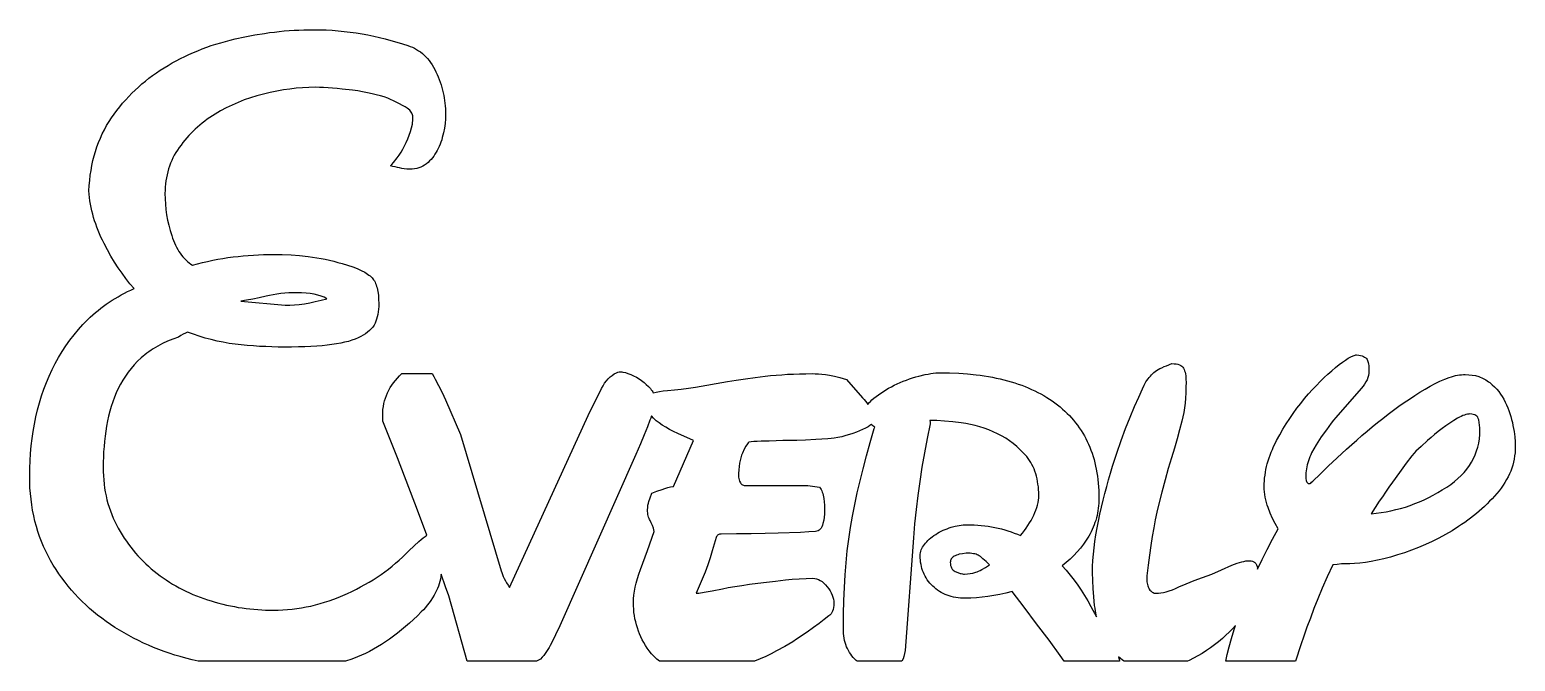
# Model space of a CAD drawing. Extents: x 0 to 157, y 22 to 89.
import ezdxf

# ---------------------------------------------------------------- set-up
doc = ezdxf.new("R2010")
doc.units = 0
doc.layers.add('CAMADA_1', color=18, linetype='CONTINUOUS')

msp = doc.modelspace()

# ---------------------------------------------------------------- linework, layer by layer
at = {"layer": 'CAMADA_1'}
for points in [[(17.79, 21.8), (17.15, 21.96), (16.5, 22.12), (15.91, 22.29), (15.33, 22.46), (14.75, 22.65), (14.19, 22.85), (13.63, 23.05), (13.08, 23.27), (12.54, 23.5), (12.01, 23.73), (11.49, 23.98), (10.98, 24.24), (10.47, 24.51), (9.97, 24.79), (9.49, 25.08), (9.01, 25.38), (8.54, 25.69), (8.07, 26.01), (7.62, 26.34), (7.18, 26.68), (6.75, 27.03), (6.33, 27.39), (5.93, 27.75), (5.53, 28.13), (5.15, 28.52), (4.78, 28.92), (4.41, 29.33), (4.07, 29.74), (3.73, 30.17), (3.4, 30.61), (3.08, 31.05), (2.78, 31.51), (2.49, 31.97), (2.21, 32.45), (1.94, 32.93), (1.69, 33.43), (1.46, 33.93), (1.24, 34.45), (1.04, 34.97), (0.86, 35.51), (0.7, 36.05), (0.55, 36.61), (0.42, 37.17), (0.31, 37.75), (0.22, 38.33), (0.14, 38.93), (0.08, 39.53), (0.03, 40.14), (0.01, 40.77), (0, 41.4), (0.01, 42.2), (0.04, 42.98), (0.09, 43.77), (0.17, 44.55), (0.26, 45.32), (0.37, 46.09), (0.51, 46.86), (0.66, 47.63), (0.84, 48.38), (1.04, 49.12), (1.26, 49.85), (1.5, 50.56), (1.76, 51.26), (2.05, 51.94), (2.36, 52.61), (2.69, 53.27), (3.04, 53.91), (3.42, 54.54), (3.82, 55.14), (4.24, 55.73), (4.68, 56.3), (5.14, 56.85), (5.63, 57.39), (6.13, 57.9), (6.39, 58.16), (6.66, 58.4), (6.94, 58.64), (7.22, 58.87), (7.5, 59.1), (7.79, 59.32), (8.09, 59.53), (8.39, 59.74), (8.7, 59.94), (9.02, 60.13), (9.34, 60.32), (9.66, 60.5), (10, 60.68), (10.34, 60.85), (10.68, 61.01), (11.03, 61.17), (10.59, 61.69), (10.17, 62.23), (9.76, 62.79), (9.35, 63.38), (8.96, 63.98), (8.58, 64.61), (8.21, 65.26), (7.85, 65.93), (7.68, 66.28), (7.52, 66.62), (7.37, 66.96), (7.22, 67.31), (7.09, 67.65), (6.97, 68), (6.85, 68.35), (6.75, 68.69), (6.66, 69.04), (6.57, 69.39), (6.5, 69.74), (6.43, 70.09), (6.37, 70.44), (6.33, 70.79), (6.29, 71.14), (6.26, 71.49), (6.29, 72.05), (6.34, 72.6), (6.4, 73.14), (6.48, 73.66), (6.57, 74.18), (6.68, 74.69), (6.81, 75.19), (6.95, 75.67), (7.11, 76.15), (7.28, 76.62), (7.47, 77.08), (7.67, 77.52), (7.89, 77.96), (8.13, 78.39), (8.38, 78.81), (8.65, 79.21), (8.93, 79.61), (9.22, 80), (9.51, 80.38), (9.82, 80.75), (10.14, 81.12), (10.46, 81.47), (10.8, 81.81), (11.14, 82.15), (11.49, 82.47), (11.85, 82.79), (12.22, 83.1), (12.6, 83.4), (12.99, 83.69), (13.39, 83.97), (13.79, 84.25), (14.21, 84.51), (14.63, 84.76), (15.06, 85.01), (15.49, 85.25), (15.93, 85.48), (16.38, 85.7), (16.83, 85.91), (17.29, 86.11), (17.76, 86.31), (18.23, 86.49), (18.71, 86.67), (19.19, 86.84), (19.68, 87), (20.18, 87.15), (20.68, 87.29), (21.19, 87.43), (21.71, 87.55), (22.74, 87.78), (23.78, 87.98), (24.82, 88.14), (25.34, 88.22), (25.85, 88.28), (26.37, 88.34), (26.89, 88.39), (27.41, 88.43), (27.93, 88.46), (28.45, 88.49), (28.96, 88.51), (29.48, 88.52), (30, 88.52), (30.66, 88.52), (31.31, 88.5), (31.96, 88.46), (32.6, 88.41), (33.24, 88.35), (33.87, 88.28), (34.5, 88.19), (35.12, 88.08), (35.74, 87.97), (36.35, 87.84), (36.96, 87.7), (37.57, 87.55), (38.17, 87.39), (38.78, 87.22), (39.38, 87.04), (39.97, 86.85), (40.21, 86.76), (40.44, 86.67), (40.67, 86.56), (40.88, 86.44), (41.09, 86.31), (41.3, 86.17), (41.49, 86.01), (41.68, 85.84), (41.86, 85.66), (42.04, 85.47), (42.2, 85.27), (42.36, 85.05), (42.52, 84.82), (42.66, 84.58), (42.8, 84.33), (42.93, 84.07), (43.05, 83.8), (43.17, 83.53), (43.27, 83.25), (43.37, 82.98), (43.46, 82.7), (43.55, 82.43), (43.62, 82.15), (43.69, 81.87), (43.75, 81.59), (43.8, 81.31), (43.84, 81.03), (43.88, 80.75), (43.91, 80.47), (43.93, 80.18), (43.94, 79.9), (43.94, 79.61), (43.93, 79.12), (43.89, 78.63), (43.82, 78.13), (43.72, 77.63), (43.66, 77.38), (43.6, 77.13), (43.53, 76.89), (43.45, 76.66), (43.36, 76.43), (43.27, 76.2), (43.17, 75.99), (43.06, 75.77), (42.95, 75.57), (42.82, 75.37), (42.69, 75.18), (42.55, 75), (42.41, 74.83), (42.25, 74.66), (42.09, 74.51), (41.91, 74.36), (41.73, 74.23), (41.54, 74.11), (41.33, 74.01), (41.12, 73.93), (40.89, 73.87), (40.66, 73.82), (40.41, 73.8), (40.15, 73.79), (39.85, 73.8), (39.58, 73.82), (39.32, 73.86), (39.09, 73.92), (38.86, 73.98), (38.63, 74.04), (38.38, 74.09), (38.12, 74.14), (38.26, 74.29), (38.43, 74.48), (38.83, 74.98), (39.04, 75.27), (39.24, 75.59), (39.44, 75.91), (39.62, 76.26), (39.79, 76.62), (39.95, 76.99), (40.1, 77.37), (40.24, 77.76), (40.35, 78.15), (40.44, 78.53), (40.46, 78.72), (40.49, 78.9), (40.5, 79.08), (40.5, 79.26), (40.5, 79.35), (40.48, 79.44), (40.45, 79.53), (40.41, 79.62), (40.36, 79.72), (40.3, 79.81), (40.23, 79.91), (40.15, 80.01), (40.04, 80.12), (39.87, 80.24), (39.66, 80.37), (39.4, 80.53), (39.09, 80.69), (38.73, 80.88), (37.85, 81.29), (37.47, 81.42), (37.06, 81.54), (36.62, 81.65), (36.17, 81.76), (35.69, 81.86), (35.18, 81.96), (34.66, 82.05), (34.1, 82.13), (33.02, 82.26), (32.5, 82.31), (32, 82.36), (31.52, 82.39), (31.05, 82.42), (30.61, 82.43), (30.18, 82.44), (29.51, 82.42), (28.84, 82.39), (28.17, 82.34), (27.49, 82.26), (26.8, 82.16), (26.11, 82.04), (25.41, 81.89), (24.71, 81.73), (24.01, 81.54), (23.33, 81.33), (22.66, 81.1), (22.02, 80.85), (21.38, 80.57), (20.77, 80.27), (20.17, 79.95), (19.59, 79.61), (19.31, 79.43), (19.03, 79.25), (18.76, 79.06), (18.49, 78.86), (18.23, 78.66), (17.98, 78.45), (17.73, 78.24), (17.49, 78.02), (17.26, 77.8), (17.03, 77.57), (16.81, 77.34), (16.59, 77.1), (16.39, 76.85), (16.18, 76.6), (15.99, 76.34), (15.79, 76.08), (15.61, 75.81), (15.44, 75.54), (15.28, 75.27), (15.14, 74.98), (15, 74.7), (14.88, 74.41), (14.77, 74.11), (14.67, 73.81), (14.58, 73.5), (14.51, 73.19), (14.44, 72.88), (14.39, 72.56), (14.35, 72.23), (14.32, 71.9), (14.3, 71.57), (14.29, 71.23), (14.31, 70.66), (14.34, 70.09), (14.39, 69.53), (14.47, 68.97), (14.57, 68.41), (14.69, 67.86), (14.84, 67.32), (15, 66.77), (15.09, 66.51), (15.19, 66.25), (15.29, 66), (15.4, 65.77), (15.52, 65.54), (15.64, 65.32), (15.77, 65.11), (15.91, 64.91), (16.05, 64.72), (16.19, 64.54), (16.35, 64.36), (16.51, 64.2), (16.67, 64.05), (16.84, 63.9), (17.02, 63.77), (17.21, 63.64), (17.74, 63.79), (18.27, 63.93), (18.8, 64.05), (19.34, 64.17), (19.87, 64.27), (20.41, 64.37), (20.95, 64.45), (21.49, 64.52), (22.03, 64.58), (22.56, 64.64), (23.1, 64.68), (23.64, 64.72), (24.17, 64.75), (24.7, 64.77), (25.24, 64.78), (25.77, 64.79), (26.69, 64.77), (27.61, 64.73), (28.52, 64.66), (29.43, 64.57), (29.88, 64.51), (30.33, 64.44), (30.78, 64.36), (31.23, 64.27), (31.67, 64.17), (32.12, 64.06), (32.56, 63.94), (33, 63.82), (33.59, 63.64), (34.13, 63.46), (34.61, 63.28), (35.03, 63.09), (35.4, 62.9), (35.56, 62.8), (35.71, 62.71), (35.85, 62.61), (35.97, 62.51), (36.08, 62.42), (36.18, 62.32), (36.26, 62.21), (36.34, 62.1), (36.42, 61.98), (36.49, 61.85), (36.55, 61.71), (36.61, 61.56), (36.66, 61.4), (36.71, 61.24), (36.78, 60.88), (36.84, 60.48), (36.87, 60.05), (36.88, 59.58), (36.88, 59.28), (36.86, 58.99), (36.83, 58.71), (36.78, 58.45), (36.73, 58.19), (36.66, 57.95), (36.58, 57.72), (36.49, 57.51), (36.38, 57.3), (36.24, 57.11), (36.09, 56.92), (35.91, 56.74), (35.71, 56.56), (35.49, 56.4), (35.25, 56.24), (34.99, 56.1), (34.7, 55.96), (34.38, 55.83), (34.04, 55.71), (33.67, 55.6), (33.28, 55.5), (32.86, 55.41), (32.41, 55.33), (31.94, 55.26), (31.44, 55.2), (30.9, 55.14), (30.33, 55.1), (29.71, 55.06), (29.07, 55.03), (28.39, 55.01), (27.67, 55), (26.91, 54.99), (26.25, 55), (25.59, 55.01), (24.94, 55.04), (24.29, 55.07), (23.64, 55.11), (22.99, 55.17), (22.35, 55.23), (21.71, 55.3), (21.07, 55.39), (20.43, 55.5), (19.8, 55.63), (19.17, 55.78), (18.54, 55.95), (17.92, 56.14), (17.3, 56.35), (16.68, 56.58), (16.45, 56.48), (16.21, 56.36), (15.97, 56.22), (15.71, 56.05), (15.12, 55.84), (14.57, 55.62), (14.04, 55.37), (13.53, 55.1), (13.29, 54.96), (13.06, 54.82), (12.83, 54.67), (12.6, 54.51), (12.39, 54.35), (12.18, 54.19), (11.98, 54.02), (11.78, 53.85), (11.4, 53.49), (11.05, 53.12), (10.71, 52.73), (10.4, 52.33), (10.11, 51.93), (9.84, 51.5), (9.58, 51.07), (9.35, 50.63), (9.14, 50.17), (8.95, 49.7), (8.77, 49.22), (8.6, 48.73), (8.46, 48.23), (8.33, 47.71), (8.21, 47.19), (8.12, 46.65), (8.04, 46.11), (7.96, 45.57), (7.9, 45.03), (7.85, 44.48), (7.81, 43.93), (7.79, 43.39), (7.77, 42.84), (7.77, 42.29), (7.77, 41.84), (7.79, 41.39), (7.82, 40.96), (7.86, 40.53), (7.92, 40.1), (7.99, 39.69), (8.07, 39.27), (8.16, 38.87), (8.27, 38.47), (8.39, 38.07), (8.52, 37.69), (8.66, 37.31), (8.81, 36.93), (8.98, 36.56), (9.16, 36.2), (9.35, 35.85), (9.56, 35.5), (9.76, 35.15), (9.98, 34.82), (10.21, 34.49), (10.44, 34.17), (10.67, 33.85), (10.92, 33.54), (11.17, 33.24), (11.43, 32.95), (11.7, 32.66), (11.98, 32.38), (12.26, 32.11), (12.55, 31.84), (12.84, 31.58), (13.15, 31.33), (13.46, 31.08), (13.77, 30.84), (14.1, 30.61), (14.42, 30.39), (14.76, 30.17), (15.1, 29.96), (15.44, 29.76), (15.79, 29.57), (16.15, 29.38), (16.51, 29.2), (16.88, 29.03), (17.25, 28.87), (17.63, 28.71), (18.01, 28.57), (18.4, 28.43), (18.79, 28.29), (19.19, 28.17), (19.6, 28.05), (20, 27.94), (20.4, 27.84), (20.81, 27.74), (21.22, 27.66), (21.63, 27.58), (22.04, 27.5), (22.45, 27.44), (22.86, 27.38), (23.27, 27.33), (23.68, 27.29), (24.1, 27.26), (24.51, 27.23), (24.93, 27.21), (25.35, 27.2), (25.77, 27.2), (26.26, 27.2), (26.76, 27.23), (27.25, 27.26), (27.74, 27.31), (28.23, 27.37), (28.73, 27.45), (29.21, 27.54), (29.7, 27.64), (30.19, 27.76), (30.68, 27.89), (31.16, 28.03), (31.65, 28.19), (32.13, 28.36), (32.61, 28.55), (33.09, 28.75), (33.57, 28.96), (34.05, 29.19), (34.52, 29.42), (34.97, 29.66), (35.42, 29.91), (35.86, 30.16), (36.29, 30.42), (36.71, 30.69), (37.12, 30.97), (37.52, 31.26), (37.91, 31.55), (38.29, 31.85), (38.66, 32.16), (39.03, 32.47), (39.38, 32.79), (39.72, 33.12), (40.06, 33.46), (40.63, 34.01), (41.13, 34.47), (41.36, 34.66), (41.58, 34.84), (41.79, 34.98), (41.97, 35.11), (40.96, 37.77), (38.85, 43.28), (38.37, 44.52), (37.95, 45.58), (37.6, 46.46), (37.3, 47.17), (37.3, 47.78), (37.31, 48.1), (37.33, 48.41), (37.37, 48.72), (37.43, 49.02), (37.5, 49.32), (37.59, 49.6), (37.69, 49.89), (37.81, 50.17), (37.94, 50.44), (38.1, 50.71), (38.26, 50.97), (38.44, 51.23), (38.64, 51.48), (38.86, 51.72), (39.09, 51.96), (39.33, 52.2), (42.51, 52.2), (42.69, 51.9), (42.86, 51.59), (43.21, 50.93), (43.57, 50.2), (43.92, 49.42), (45.51, 45.76), (49.83, 31.37), (49.88, 31.17), (49.95, 30.96), (50.04, 30.75), (50.14, 30.53), (50.26, 30.31), (50.39, 30.08), (50.55, 29.85), (50.71, 29.61), (59.01, 47.78), (60.42, 50.61), (60.58, 50.9), (60.75, 51.18), (60.93, 51.42), (61.13, 51.65), (61.33, 51.84), (61.55, 52.01), (61.77, 52.16), (62.01, 52.29), (62.07, 52.32), (62.16, 52.35), (62.29, 52.37), (62.45, 52.37), (62.56, 52.37), (62.68, 52.36), (62.94, 52.31), (63.21, 52.22), (63.51, 52.11), (63.81, 51.97), (64.1, 51.81), (64.39, 51.64), (64.66, 51.45), (64.91, 51.25), (65.15, 51.04), (65.38, 50.83), (65.58, 50.61), (65.68, 50.49), (65.76, 50.38), (65.83, 50.26), (65.89, 50.15), (66.19, 50.24), (66.55, 50.32), (66.95, 50.38), (67.41, 50.42), (68.12, 50.48), (68.85, 50.55), (69.6, 50.65), (70.36, 50.77), (73.72, 51.35), (74.65, 51.5), (75.63, 51.65), (76.65, 51.79), (77.73, 51.92), (78.29, 51.98), (78.87, 52.04), (79.46, 52.08), (80.07, 52.12), (80.7, 52.15), (81.34, 52.17), (82, 52.18), (82.67, 52.19), (82.99, 52.18), (83.34, 52.16), (83.7, 52.14), (84.09, 52.1), (84.29, 52.07), (84.52, 52.03), (85.03, 51.92), (85.62, 51.77), (86.29, 51.57), (88.01, 49.63), (88.17, 49.45), (88.31, 49.27), (88.44, 49.09), (88.56, 48.92), (88.68, 49.09), (88.83, 49.26), (89, 49.43), (89.2, 49.59), (89.43, 49.78), (89.68, 49.96), (89.94, 50.14), (90.2, 50.31), (90.48, 50.48), (90.76, 50.64), (91.06, 50.8), (91.36, 50.96), (91.67, 51.11), (91.99, 51.25), (92.3, 51.39), (92.63, 51.51), (92.96, 51.63), (93.29, 51.74), (93.62, 51.84), (93.96, 51.93), (94.62, 52.09), (94.92, 52.15), (95.21, 52.2), (95.48, 52.24), (95.74, 52.26), (95.98, 52.28), (96.21, 52.29), (97.2, 52.27), (98.16, 52.23), (99.09, 52.17), (100, 52.07), (100.44, 52.02), (100.87, 51.95), (101.3, 51.88), (101.72, 51.81), (102.13, 51.72), (102.54, 51.63), (102.94, 51.54), (103.33, 51.44), (103.71, 51.33), (104.09, 51.21), (104.46, 51.09), (104.82, 50.96), (105.17, 50.82), (105.52, 50.68), (105.86, 50.53), (106.2, 50.37), (106.52, 50.21), (106.84, 50.04), (107.16, 49.87), (107.46, 49.68), (107.76, 49.49), (108.05, 49.3), (108.33, 49.1), (108.61, 48.89), (108.88, 48.67), (109.14, 48.45), (109.39, 48.22), (109.63, 47.99), (109.87, 47.75), (110.09, 47.51), (110.31, 47.26), (110.52, 47), (110.72, 46.74), (110.91, 46.47), (111.1, 46.19), (111.27, 45.91), (111.44, 45.63), (111.6, 45.33), (111.75, 45.03), (111.89, 44.73), (112.02, 44.42), (112.14, 44.1), (112.26, 43.78), (112.36, 43.45), (112.46, 43.12), (112.55, 42.78), (112.63, 42.43), (112.7, 42.08), (112.77, 41.72), (112.82, 41.36), (112.87, 40.99), (112.91, 40.61), (112.94, 40.23), (112.96, 39.84), (112.97, 39.45), (112.98, 39.05), (112.97, 38.78), (112.96, 38.5), (112.94, 38.24), (112.91, 37.97), (112.87, 37.71), (112.83, 37.45), (112.78, 37.2), (112.71, 36.94), (112.64, 36.69), (112.56, 36.45), (112.48, 36.2), (112.38, 35.96), (112.28, 35.73), (112.17, 35.49), (112.05, 35.26), (111.92, 35.03), (111.64, 34.59), (111.35, 34.16), (111.03, 33.75), (110.68, 33.35), (110.32, 32.96), (109.93, 32.59), (109.53, 32.24), (109.1, 31.9), (109.53, 31.41), (109.95, 30.9), (110.35, 30.38), (110.74, 29.85), (111.11, 29.3), (111.47, 28.74), (111.81, 28.17), (112.14, 27.58), (112.73, 26.49), (112.62, 27.09), (112.57, 27.4), (112.53, 27.71), (112.43, 28.6), (112.36, 29.48), (112.32, 30.34), (112.3, 31.19), (112.31, 31.82), (112.34, 32.46), (112.39, 33.11), (112.46, 33.78), (112.55, 34.47), (112.65, 35.17), (112.78, 35.89), (112.92, 36.62), (113.08, 37.35), (113.25, 38.09), (113.42, 38.82), (113.61, 39.54), (113.8, 40.26), (114, 40.98), (114.21, 41.69), (114.42, 42.4), (114.87, 43.78), (115.33, 45.11), (115.8, 46.38), (116.03, 47), (116.28, 47.6), (116.74, 48.73), (117.18, 49.72), (117.58, 50.58), (117.77, 50.96), (117.95, 51.31), (118.06, 51.48), (118.18, 51.64), (118.3, 51.79), (118.42, 51.94), (118.54, 52.07), (118.66, 52.19), (118.79, 52.31), (118.92, 52.41), (119.07, 52.51), (119.23, 52.61), (119.42, 52.72), (119.63, 52.82), (119.86, 52.93), (120.11, 53.03), (120.69, 53.25), (120.92, 53.24), (121.13, 53.22), (121.32, 53.18), (121.48, 53.13), (121.62, 53.06), (121.75, 52.98), (121.85, 52.88), (121.92, 52.76), (121.98, 52.64), (122.04, 52.49), (122.08, 52.33), (122.12, 52.16), (122.15, 51.97), (122.17, 51.76), (122.18, 51.54), (122.19, 51.31), (122.18, 50.72), (122.16, 50.16), (122.13, 49.61), (122.08, 49.08), (122.02, 48.57), (121.94, 48.08), (121.85, 47.61), (121.75, 47.16), (121.51, 46.26), (121.25, 45.31), (120.96, 44.32), (120.64, 43.28), (120.31, 42.17), (119.97, 40.97), (119.63, 39.68), (119.28, 38.29), (119.1, 37.55), (118.93, 36.75), (118.77, 35.9), (118.61, 35), (118.46, 34.04), (118.32, 33.02), (118.18, 31.96), (118.04, 30.84), (118.04, 30.48), (118.04, 30.33), (118.06, 30.19), (118.08, 30.05), (118.11, 29.91), (118.14, 29.78), (118.19, 29.66), (118.24, 29.54), (118.3, 29.43), (118.37, 29.32), (118.45, 29.23), (118.53, 29.16), (118.61, 29.09), (118.7, 29.05), (118.8, 29.01), (118.9, 28.99), (119.01, 28.98), (119.26, 28.99), (119.53, 29.03), (119.81, 29.08), (120.1, 29.15), (120.41, 29.24), (120.74, 29.36), (121.08, 29.49), (121.44, 29.65), (122.2, 29.98), (123.04, 30.32), (123.94, 30.66), (124.92, 31.01), (125.94, 31.47), (127.04, 31.94), (127.32, 32.05), (127.59, 32.15), (127.84, 32.24), (128.08, 32.3), (128.3, 32.36), (128.51, 32.4), (128.71, 32.42), (128.89, 32.43), (129.06, 32.41), (129.21, 32.38), (129.28, 32.35), (129.34, 32.31), (129.4, 32.27), (129.46, 32.23), (129.55, 32.12), (129.63, 31.98), (129.69, 31.82), (129.73, 31.63), (129.75, 31.54), (130.23, 32.57), (130.75, 33.62), (131.31, 34.69), (131.91, 35.79), (131.6, 36.34), (131.32, 36.9), (131.07, 37.46), (130.85, 38.03), (130.76, 38.31), (130.68, 38.59), (130.61, 38.87), (130.55, 39.15), (130.5, 39.43), (130.47, 39.71), (130.45, 39.99), (130.45, 40.26), (130.45, 40.56), (130.47, 40.86), (130.49, 41.16), (130.53, 41.46), (130.57, 41.77), (130.63, 42.07), (130.7, 42.37), (130.77, 42.67), (130.86, 42.97), (130.96, 43.28), (131.06, 43.58), (131.18, 43.89), (131.31, 44.19), (131.44, 44.5), (131.59, 44.8), (131.75, 45.11), (132.08, 45.71), (132.42, 46.31), (132.78, 46.88), (133.14, 47.45), (133.52, 47.99), (133.91, 48.53), (134.31, 49.05), (134.72, 49.55), (135.14, 50.04), (135.55, 50.51), (135.96, 50.95), (136.37, 51.37), (136.77, 51.77), (137.18, 52.15), (137.58, 52.5), (137.97, 52.83), (138.36, 53.14), (138.71, 53.4), (139.03, 53.63), (139.33, 53.81), (139.59, 53.96), (139.83, 54.08), (140.04, 54.15), (140.13, 54.17), (140.21, 54.18), (140.43, 54.15), (140.62, 54.11), (140.79, 54.06), (140.93, 54), (141.06, 53.93), (141.17, 53.86), (141.25, 53.78), (141.31, 53.69), (141.36, 53.59), (141.4, 53.48), (141.44, 53.35), (141.46, 53.2), (141.49, 53.04), (141.5, 52.86), (141.51, 52.47), (141.5, 52.24), (141.46, 52.01), (141.4, 51.78), (141.31, 51.55), (141.2, 51.32), (141.06, 51.09), (140.89, 50.86), (140.7, 50.63), (138.02, 47.56), (137.77, 47.26), (137.52, 46.94), (137.01, 46.26), (136.48, 45.5), (135.94, 44.68), (135.68, 44.25), (135.46, 43.82), (135.36, 43.61), (135.27, 43.4), (135.19, 43.19), (135.12, 42.98), (135.05, 42.77), (135, 42.56), (134.95, 42.35), (134.91, 42.14), (134.88, 41.93), (134.86, 41.72), (134.85, 41.51), (134.84, 41.31), (134.85, 41.12), (134.88, 40.91), (134.91, 40.81), (134.95, 40.72), (135.01, 40.64), (135.09, 40.57), (135.25, 40.57), (135.3, 40.59), (135.37, 40.63), (135.46, 40.71), (135.57, 40.82), (136.35, 41.58), (137.2, 42.4), (138.14, 43.28), (139.15, 44.22), (139.69, 44.7), (140.22, 45.17), (140.76, 45.64), (141.31, 46.1), (141.86, 46.56), (142.42, 47.01), (142.98, 47.46), (143.55, 47.9), (144.12, 48.33), (144.68, 48.74), (145.24, 49.14), (145.8, 49.51), (146.35, 49.88), (146.9, 50.23), (147.44, 50.56), (147.98, 50.87), (148.51, 51.16), (149.02, 51.41), (149.52, 51.62), (149.99, 51.79), (150.22, 51.86), (150.44, 51.93), (150.66, 51.98), (150.88, 52.02), (151.09, 52.05), (151.29, 52.08), (151.49, 52.09), (151.69, 52.1), (152.07, 52.08), (152.43, 52.04), (152.78, 51.98), (153.11, 51.88), (153.27, 51.83), (153.43, 51.76), (153.58, 51.69), (153.73, 51.61), (153.88, 51.53), (154.02, 51.44), (154.16, 51.34), (154.29, 51.24), (154.55, 51.02), (154.79, 50.79), (155.02, 50.55), (155.23, 50.3), (155.42, 50.03), (155.6, 49.76), (155.77, 49.48), (155.92, 49.19), (156.06, 48.89), (156.18, 48.58), (156.3, 48.28), (156.41, 47.97), (156.5, 47.66), (156.59, 47.34), (156.67, 47.02), (156.73, 46.7), (156.84, 46.08), (156.92, 45.51), (156.96, 44.98), (156.98, 44.5), (156.97, 44.16), (156.95, 43.83), (156.91, 43.5), (156.85, 43.17), (156.79, 42.85), (156.7, 42.53), (156.6, 42.22), (156.49, 41.9), (156.36, 41.6), (156.21, 41.29), (156.05, 40.99), (155.88, 40.69), (155.69, 40.39), (155.48, 40.1), (155.26, 39.81), (155.02, 39.53), (154.78, 39.25), (154.52, 38.97), (154.26, 38.7), (154, 38.43), (153.72, 38.17), (153.44, 37.91), (153.16, 37.66), (152.87, 37.41), (152.57, 37.17), (152.26, 36.93), (151.95, 36.7), (151.64, 36.47), (151.31, 36.25), (150.98, 36.03), (150.3, 35.6), (149.61, 35.2), (148.9, 34.82), (148.19, 34.47), (147.48, 34.13), (146.75, 33.82), (146.02, 33.54), (145.27, 33.27), (144.53, 33.03), (143.79, 32.81), (143.08, 32.63), (142.4, 32.47), (141.76, 32.34), (141.14, 32.24), (140.56, 32.17), (140, 32.12), (139.48, 32.11), (139.06, 32.1), (138.63, 32.08), (138.17, 32.04), (137.69, 31.99), (137.11, 30.71), (136.58, 29.51), (136.11, 28.4), (135.7, 27.36), (135.32, 26.37), (134.96, 25.4), (134.63, 24.46), (134.31, 23.53), (133.76, 21.8), (126.38, 21.8), (126.54, 22.52), (126.74, 23.32), (126.99, 24.2), (127.27, 25.15), (127.41, 25.57), (127.09, 25.22), (126.75, 24.88), (126.39, 24.55), (126.03, 24.22), (125.61, 23.87), (125.19, 23.54), (124.76, 23.23), (124.33, 22.93), (123.88, 22.64), (123.43, 22.37), (122.97, 22.12), (122.5, 21.88), (122.33, 21.8), (115.66, 21.8), (115.48, 21.93), (115.26, 22.09), (115.06, 22.27), (115.11, 22.04), (115.15, 21.8), (109.31, 21.8), (108.87, 22.42), (107.71, 24.03), (106.4, 25.77), (105.07, 27.52), (103.8, 29.17), (103.14, 29), (102.5, 28.86), (101.87, 28.74), (101.24, 28.64), (100.63, 28.56), (100.03, 28.5), (99.44, 28.47), (98.86, 28.46), (98.6, 28.47), (98.34, 28.48), (98.09, 28.51), (97.85, 28.54), (97.61, 28.59), (97.38, 28.64), (97.16, 28.71), (96.94, 28.78), (96.73, 28.87), (96.52, 28.96), (96.32, 29.07), (96.13, 29.18), (95.94, 29.31), (95.76, 29.44), (95.59, 29.59), (95.42, 29.74), (95.26, 29.9), (95.11, 30.07), (94.97, 30.24), (94.84, 30.42), (94.72, 30.6), (94.61, 30.79), (94.51, 30.99), (94.43, 31.18), (94.35, 31.39), (94.28, 31.6), (94.22, 31.81), (94.18, 32.03), (94.14, 32.26), (94.12, 32.49), (94.1, 32.72), (94.09, 32.96), (94.1, 33.11), (94.12, 33.27), (94.16, 33.42), (94.21, 33.57), (94.27, 33.72), (94.34, 33.86), (94.43, 34.01), (94.54, 34.15), (94.65, 34.29), (94.78, 34.43), (94.91, 34.57), (95.05, 34.7), (95.21, 34.83), (95.37, 34.96), (95.54, 35.09), (95.73, 35.21), (95.92, 35.33), (96.11, 35.44), (96.31, 35.54), (96.51, 35.64), (96.72, 35.73), (96.93, 35.81), (97.14, 35.89), (97.36, 35.96), (97.8, 36.08), (98.01, 36.12), (98.22, 36.16), (98.43, 36.19), (98.63, 36.21), (98.84, 36.22), (99.04, 36.23), (99.42, 36.22), (99.8, 36.21), (100.18, 36.19), (100.55, 36.15), (100.91, 36.11), (101.28, 36.06), (101.64, 36.01), (101.99, 35.94), (102.34, 35.86), (102.69, 35.78), (103.03, 35.68), (103.37, 35.58), (103.71, 35.47), (104.04, 35.35), (104.36, 35.22), (104.68, 35.08), (104.9, 35.34), (105.1, 35.61), (105.3, 35.88), (105.48, 36.15), (105.65, 36.42), (105.81, 36.69), (105.96, 36.97), (106.1, 37.24), (106.22, 37.51), (106.33, 37.78), (106.42, 38.05), (106.49, 38.31), (106.55, 38.57), (106.59, 38.82), (106.62, 39.07), (106.62, 39.31), (106.62, 39.63), (106.6, 39.94), (106.58, 40.24), (106.54, 40.53), (106.5, 40.81), (106.44, 41.09), (106.38, 41.36), (106.3, 41.62), (106.22, 41.87), (106.12, 42.12), (106.02, 42.35), (105.9, 42.58), (105.78, 42.8), (105.65, 43.02), (105.5, 43.22), (105.35, 43.42), (105.02, 43.79), (104.67, 44.15), (104.31, 44.48), (103.93, 44.8), (103.54, 45.09), (103.13, 45.36), (102.7, 45.61), (102.26, 45.84), (101.8, 46.05), (101.34, 46.25), (100.87, 46.42), (100.39, 46.57), (99.91, 46.71), (99.42, 46.82), (98.92, 46.91), (98.42, 46.99), (97.53, 47.1), (96.68, 47.18), (95.87, 47.23), (95.12, 47.25), (95.14, 47.07), (95.15, 46.87), (94.84, 45.34), (94.55, 43.83), (94.28, 42.31), (94.05, 40.81), (93.84, 39.31), (93.66, 37.82), (93.51, 36.33), (93.39, 34.85), (92.51, 22.93), (92.45, 22.62), (92.37, 22.32), (92.28, 22.05), (92.17, 21.8), (87.42, 21.8), (87.34, 21.87), (87.18, 22.03), (87.02, 22.2), (86.88, 22.37), (86.75, 22.55), (86.62, 22.74), (86.51, 22.93), (86.41, 23.14), (86.32, 23.34), (86.24, 23.56), (86.17, 23.78), (86.11, 24.01), (86.06, 24.25), (86.02, 24.49), (86, 24.74), (85.98, 25), (85.98, 25.26), (85.99, 26.78), (86.02, 28.23), (86.08, 29.61), (86.15, 30.93), (86.26, 32.2), (86.38, 33.46), (86.54, 34.7), (86.73, 35.92), (86.94, 37.13), (87.18, 38.36), (87.45, 39.6), (87.74, 40.86), (88.07, 42.15), (88.43, 43.5), (88.82, 44.91), (89.24, 46.38), (89.29, 46.54), (89.09, 46.69), (88.92, 46.83), (88.85, 46.77), (88.77, 46.71), (88.59, 46.58), (88.31, 46.43), (88.01, 46.28), (87.69, 46.14), (87.35, 46.01), (86.99, 45.88), (86.61, 45.76), (86.22, 45.64), (85.81, 45.52), (85.4, 45.43), (85.02, 45.36), (84.67, 45.32), (84.35, 45.3), (83.05, 45.23), (81.97, 45.17), (81.06, 45.14), (80.29, 45.13), (79.59, 45.12), (78.88, 45.08), (78.13, 45.05), (77.29, 45.04), (76.88, 45.03), (76.52, 45.02), (76.22, 44.99), (75.97, 44.95), (75.9, 44.87), (75.83, 44.78), (75.67, 44.53), (75.5, 44.21), (75.31, 43.8), (75.21, 43.57), (75.13, 43.31), (75.06, 43.03), (75.01, 42.72), (74.96, 42.39), (74.93, 42.03), (74.91, 41.65), (74.91, 41.24), (74.92, 41.11), (74.95, 40.97), (75.01, 40.82), (75.09, 40.67), (75.13, 40.6), (75.19, 40.54), (75.25, 40.48), (75.33, 40.44), (75.41, 40.41), (75.5, 40.38), (75.6, 40.37), (75.7, 40.36), (82.23, 40.36), (83.47, 40.19), (83.55, 40.07), (83.63, 39.95), (83.7, 39.81), (83.75, 39.67), (83.81, 39.51), (83.85, 39.35), (83.88, 39.18), (83.91, 38.99), (83.95, 38.63), (83.98, 38.28), (83.99, 37.94), (84, 37.63), (83.99, 37.35), (83.95, 37.04), (83.9, 36.71), (83.82, 36.35), (83.77, 36.17), (83.7, 36.01), (83.63, 35.88), (83.53, 35.76), (83.43, 35.67), (83.31, 35.59), (83.17, 35.54), (83.03, 35.51), (82.32, 35.46), (81.43, 35.42), (79.1, 35.33), (77.71, 35.29), (76.24, 35.27), (74.69, 35.25), (73.06, 35.24), (72.97, 35.24), (72.89, 35.22), (72.82, 35.19), (72.75, 35.16), (72.68, 35.11), (72.63, 35.05), (72.57, 34.97), (72.53, 34.89), (72.34, 34.18), (72.13, 33.46), (71.9, 32.72), (71.64, 31.98), (71.37, 31.23), (71.07, 30.48), (70.75, 29.73), (70.41, 28.98), (70.53, 28.99), (70.71, 29.01), (71.28, 29.1), (72.1, 29.25), (73.19, 29.46), (73.82, 29.59), (74.51, 29.7), (75.26, 29.82), (76.07, 29.94), (76.93, 30.05), (77.85, 30.17), (78.82, 30.28), (79.85, 30.39), (80.57, 30.47), (81.31, 30.52), (82.04, 30.56), (82.76, 30.57), (82.96, 30.55), (83.15, 30.51), (83.35, 30.44), (83.53, 30.35), (83.72, 30.22), (83.9, 30.07), (84.08, 29.89), (84.26, 29.68), (84.43, 29.46), (84.57, 29.24), (84.69, 29.02), (84.79, 28.8), (84.87, 28.58), (84.92, 28.36), (84.96, 28.14), (84.97, 27.92), (84.96, 27.69), (84.93, 27.47), (84.89, 27.28), (84.84, 27.1), (84.76, 26.95), (84.67, 26.81), (84.56, 26.69), (84.44, 26.6), (83.96, 26.22), (83.42, 25.81), (82.82, 25.36), (82.14, 24.88), (81.78, 24.62), (81.41, 24.37), (81.03, 24.12), (80.63, 23.87), (80.22, 23.62), (79.8, 23.38), (78.92, 22.89), (78.35, 22.6), (77.77, 22.31), (77.18, 22.05), (76.58, 21.8), (66.54, 21.8), (66.25, 22.04), (65.97, 22.3), (65.71, 22.59), (65.47, 22.89), (65.26, 23.18), (65.07, 23.47), (64.9, 23.77), (64.73, 24.07), (64.58, 24.38), (64.45, 24.69), (64.32, 25), (64.21, 25.32), (64.11, 25.64), (64.03, 25.97), (63.95, 26.3), (63.9, 26.63), (63.85, 26.97), (63.82, 27.31), (63.8, 27.66), (63.79, 28.01), (63.8, 28.39), (63.84, 28.79), (63.9, 29.2), (63.98, 29.63), (64.08, 30.07), (64.21, 30.53), (64.36, 31.01), (64.54, 31.49), (65.28, 33.49), (66, 35.51), (65.9, 35.85), (65.8, 36.15), (65.68, 36.42), (65.56, 36.66), (65.49, 36.77), (65.44, 36.89), (65.39, 37.02), (65.36, 37.16), (65.33, 37.31), (65.31, 37.47), (65.29, 37.63), (65.29, 37.8), (65.3, 38.06), (65.32, 38.29), (65.37, 38.5), (65.42, 38.69), (65.57, 39.08), (65.73, 39.57), (66.27, 39.76), (66.83, 39.96), (67.12, 40.07), (67.42, 40.15), (67.72, 40.22), (68.03, 40.27), (70.14, 45.13), (68.47, 45.88), (68.03, 46.08), (67.62, 46.3), (67.22, 46.52), (66.83, 46.76), (66.51, 46.99), (66.2, 47.22), (65.93, 47.47), (65.69, 47.72), (65.62, 47.49), (65.54, 47.26), (65.28, 46.57), (64.94, 45.73), (64.53, 44.76), (64.04, 43.64), (56.01, 25.55), (55.57, 24.6), (55.13, 23.7), (55.01, 23.48), (54.89, 23.26), (54.76, 23.05), (54.62, 22.84), (54.47, 22.63), (54.32, 22.42), (54.15, 22.22), (53.98, 22.02), (53.55, 21.8), (46.21, 21.8), (44.27, 28.73), (43.95, 29.68), (43.47, 31.02), (43.44, 30.75), (43.39, 30.49), (43.34, 30.23), (43.27, 29.99), (43.19, 29.74), (43.1, 29.5), (43, 29.27), (42.88, 29.05), (42.73, 28.77), (42.56, 28.49), (42.38, 28.23), (42.2, 27.97), (42.01, 27.72), (41.81, 27.48), (41.6, 27.25), (41.38, 27.02), (40.96, 26.61), (40.54, 26.21), (40.12, 25.83), (39.7, 25.47), (39.28, 25.12), (38.86, 24.78), (38.44, 24.46), (38.02, 24.15), (37.6, 23.86), (37.18, 23.59), (36.75, 23.33), (36.33, 23.08), (35.91, 22.85), (35.48, 22.64), (35.06, 22.44), (34.63, 22.26), (34.02, 22.02), (33.38, 21.8)], [(27, 59.41), (27.48, 59.42), (27.97, 59.45), (28.49, 59.5), (29.03, 59.58), (29.59, 59.68), (30.18, 59.8), (30.78, 59.95), (31.41, 60.11), (31.11, 60.26), (30.78, 60.38), (30.43, 60.49), (30.05, 60.57), (29.63, 60.64), (29.2, 60.69), (28.73, 60.72), (28.24, 60.73), (27.8, 60.72), (27.37, 60.71), (26.95, 60.68), (26.54, 60.64), (26.13, 60.59), (25.74, 60.53), (25.35, 60.46), (24.97, 60.38), (24.24, 60.21), (23.56, 60.07), (22.92, 59.95), (22.32, 59.85)], [(141.76, 37.38), (142.29, 37.44), (142.81, 37.51), (143.33, 37.59), (143.84, 37.7), (144.36, 37.82), (144.86, 37.95), (145.37, 38.1), (145.87, 38.27), (146.36, 38.46), (146.86, 38.66), (147.35, 38.87), (147.83, 39.11), (148.31, 39.36), (148.79, 39.62), (149.26, 39.9), (149.73, 40.2), (150.16, 40.49), (150.55, 40.79), (150.92, 41.11), (151.26, 41.43), (151.58, 41.76), (151.87, 42.11), (152.13, 42.47), (152.36, 42.84), (152.56, 43.22), (152.74, 43.61), (152.89, 44.02), (153.01, 44.43), (153.11, 44.86), (153.18, 45.3), (153.22, 45.75), (153.23, 46.21), (153.23, 46.46), (153.2, 46.73), (153.16, 47.02), (153.11, 47.32), (153.07, 47.46), (153.01, 47.58), (152.92, 47.69), (152.82, 47.78), (152.69, 47.84), (152.54, 47.89), (152.37, 47.92), (152.17, 47.93), (152.05, 47.92), (151.91, 47.9), (151.76, 47.86), (151.61, 47.81), (151.44, 47.75), (151.26, 47.67), (151.07, 47.58), (150.87, 47.47), (150.47, 47.23), (150.06, 46.97), (149.65, 46.69), (149.25, 46.4), (148.84, 46.09), (148.45, 45.77), (148.07, 45.44), (147.7, 45.11), (147.03, 44.5), (146.48, 44), (146.29, 43.79), (146.06, 43.5), (145.46, 42.72), (144.75, 41.76), (144, 40.72), (143.62, 40.2), (143.26, 39.68), (142.93, 39.18), (142.61, 38.7)], [(98.77, 31.02), (99.08, 31.03), (99.38, 31.06), (99.67, 31.12), (99.96, 31.2), (100.11, 31.25), (100.27, 31.31), (100.44, 31.39), (100.61, 31.48), (101, 31.71), (101.42, 31.99), (101.05, 32.35), (100.72, 32.64), (100.45, 32.86), (100.33, 32.94), (100.23, 33), (100.12, 33.06), (100, 33.1), (99.86, 33.14), (99.71, 33.17), (99.54, 33.19), (99.36, 33.21), (98.95, 33.23), (98.55, 33.17), (98.21, 33.1), (98.06, 33.05), (97.93, 33.01), (97.8, 32.95), (97.69, 32.89), (97.59, 32.83), (97.51, 32.76), (97.44, 32.69), (97.38, 32.61), (97.33, 32.53), (97.3, 32.44), (97.28, 32.35), (97.27, 32.25), (97.28, 32.09), (97.3, 31.93), (97.35, 31.79), (97.4, 31.66), (97.48, 31.54), (97.57, 31.44), (97.68, 31.36), (97.8, 31.28), (98.06, 31.17), (98.31, 31.09), (98.43, 31.06), (98.55, 31.04), (98.66, 31.02)]]:
    msp.add_lwpolyline(points, close=True, dxfattribs=at)

doc.saveas('drawing.dxf')
